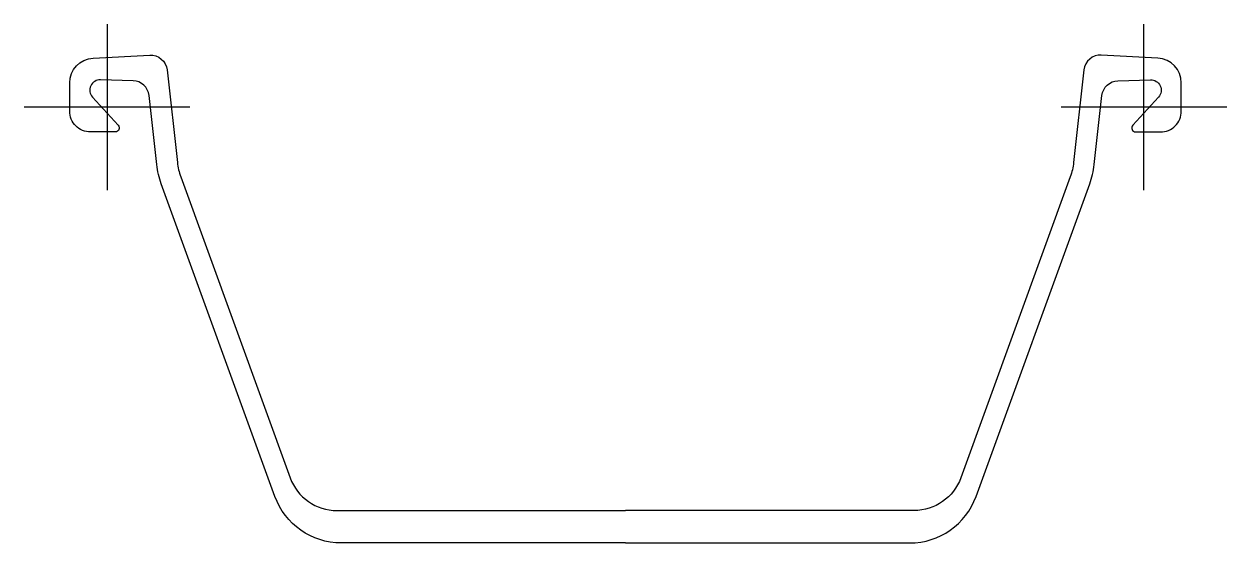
# Model space of a CAD drawing. Header units: millimetres. Extents: x -40 to 540, y -210 to 40.
import ezdxf

# ---------------------------------------------------------------- set-up
doc = ezdxf.new("R2010")
doc.units = ezdxf.units.MM
doc.header["$LTSCALE"] = 0.2

msp = doc.modelspace()

# ---------------------------------------------------------------- linework, layer by layer
at = {"flags": 128}
for points in [[(250.00008, -210), (112.91168, -210, -0.315307), (80.96222, -187.62878), (26.13861, -37.00195, -0.05965), (23.97095, -27.73865), (20.26794, 5.58838, 0.37385), (12.54883, 12.70142), (-3.13263, 13.15613, 0.663911), (-6.95435, 4.7699), (5.40771, -8.64441, -0.653556), (3.937, -12.00012), (-7.99988, -12.00012, -0.414214), (-17.99988, -2.00012), (-17.99988, 11.6217, -0.398777), (-6.63727, 23.60413), (20.58044, 25.05188, -0.397501), (28.95622, 17.94678), (33.90991, -26.63391, 0.059709), (35.53558, -33.58215), (88.32092, -178.6084, 0.315305), (110.87341, -194.40002), (250.00008, -194.40002)], [(250.00008, -210), (387.08847, -210, 0.315307), (419.03793, -187.62878), (473.86154, -37.00195, 0.05965), (476.02921, -27.73865), (479.73221, 5.58838, -0.37385), (487.45132, 12.70142), (503.13278, 13.15613, -0.663911), (506.9545, 4.7699), (494.59244, -8.64441, 0.653556), (496.06316, -12.00012), (508.00003, -12.00012, 0.414214), (518.00003, -2.00012), (518.00003, 11.6217, 0.398777), (506.63742, 23.60413), (479.41971, 25.05188, 0.397501), (471.04393, 17.94678), (466.09024, -26.63391, -0.059709), (464.46457, -33.58215), (411.67923, -178.6084, -0.315305), (389.12674, -194.40002), (250.00008, -194.40002)]]:
    msp.add_lwpolyline(points, format="xyb", dxfattribs=at)
at = {"layer": 'DEFPOINTS'}
for p, q in [((0, 40), (0, -40)), ((500.00023, -40), (500.00015, 40))]:
    msp.add_line(p, q, dxfattribs=at)
at = {"layer": 'DEFPOINTS', "flags": 128}
for points in [[(40, 0), (0, 0), (-40, 0)], [(540.00015, 0), (500.00015, 0), (460.00015, 0)]]:
    msp.add_lwpolyline(points, dxfattribs=at)

doc.saveas('drawing.dxf')
